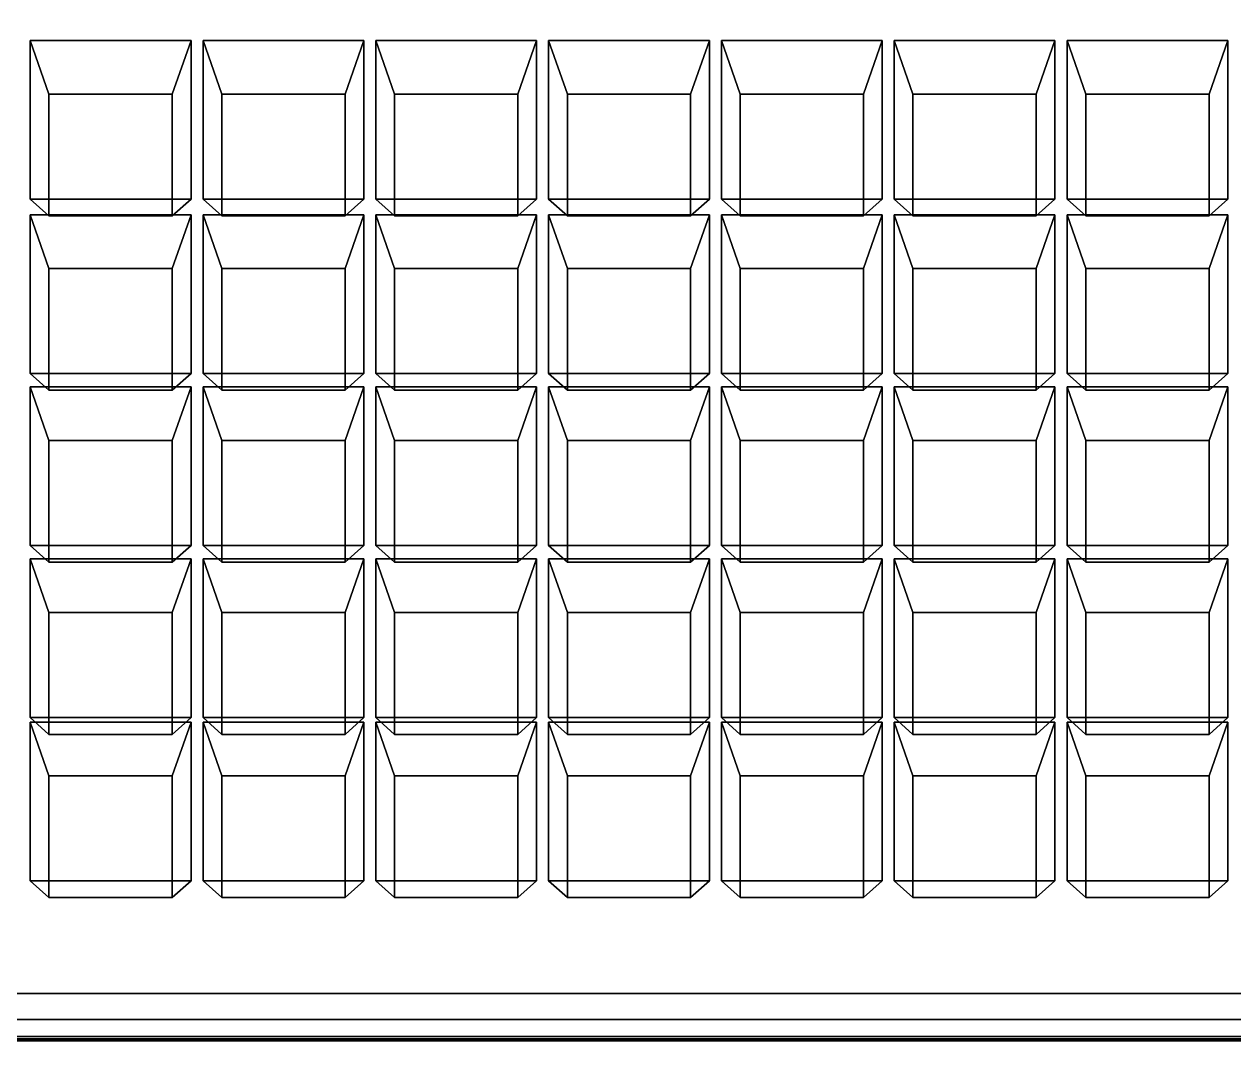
# Model space of a CAD drawing. Header units: inches. Extents: x 11.8 to 54.3, y 10.8 to 35.6.
# Drawn here: x 23.2244 to 23.3373, y 32.4131 to 32.5079 of the extents above; entities that cross this region are included whole.
import ezdxf

# ---------------------------------------------------------------- set-up
doc = ezdxf.new("R2010")
doc.units = ezdxf.units.IN
doc.header["$MEASUREMENT"] = 0
doc.layers.add('02', color=2, linetype='Continuous')

msp = doc.modelspace()

# ---------------------------------------------------------------- linework, layer by layer
at = {"layer": '02'}
msp.add_line((23.12619, 32.4132), (23.57675, 32.4132), dxfattribs=at)
for points, invisible_edges in [([(23.13625, 32.41312, 0.00185), (23.13625, 32.56057, 0.00185), (23.56625, 32.56057, 0.00185)], 12), ([(23.56625, 32.56057, 0.00185), (23.56625, 32.41312, 0.00185), (23.13625, 32.41312, 0.00185)], 12), ([(23.57625, 32.53765, 0.02685), (23.12625, 32.53765, 0.02685), (23.12625, 32.41752, 0.01228)], 12), ([(23.12625, 32.41752, 0.01228), (23.57625, 32.41752, 0.01228), (23.57625, 32.53765, 0.02685)], 12), ([(23.225, 32.5064, 0.01025), (23.24, 32.4916, 0.00779), (23.225, 32.4916, 0.00779)], 1), ([(23.24, 32.4916, 0.00779), (23.225, 32.5064, 0.01025), (23.24, 32.5064, 0.01025)], 1), ([(23.225, 32.4916, 0.00779), (23.22675, 32.50139, 0.02969), (23.225, 32.5064, 0.01025)], 1), ([(23.225, 32.5064, 0.01025), (23.22675, 32.50139, 0.02969), (23.23825, 32.50139, 0.02969)], 12), ([(23.23825, 32.50139, 0.02969), (23.24, 32.5064, 0.01025), (23.225, 32.5064, 0.01025)], 12), ([(23.24, 32.4916, 0.00779), (23.24, 32.5064, 0.01025), (23.23825, 32.50139, 0.02969)], 12), ([(23.25612, 32.5064, 0.01025), (23.24112, 32.4916, 0.00779), (23.24112, 32.5064, 0.01025)], 1), ([(23.24112, 32.4916, 0.00779), (23.25612, 32.5064, 0.01025), (23.25612, 32.4916, 0.00779)], 1), ([(23.24112, 32.4916, 0.00779), (23.24287, 32.50139, 0.02969), (23.24112, 32.5064, 0.01025)], 1), ([(23.25612, 32.5064, 0.01025), (23.24112, 32.5064, 0.01025), (23.24287, 32.50139, 0.02969)], 12), ([(23.25612, 32.5064, 0.01025), (23.24287, 32.50139, 0.02969), (23.25437, 32.50139, 0.02969)], 1), ([(23.25612, 32.5064, 0.01025), (23.25437, 32.50139, 0.02969), (23.25437, 32.49004, 0.0278)], 12), ([(23.25437, 32.49004, 0.0278), (23.25612, 32.4916, 0.00779), (23.25612, 32.5064, 0.01025)], 12), ([(23.25723, 32.5064, 0.01025), (23.27223, 32.4916, 0.00779), (23.25723, 32.4916, 0.00779)], 1), ([(23.27223, 32.4916, 0.00779), (23.25723, 32.5064, 0.01025), (23.27223, 32.5064, 0.01025)], 1), ([(23.25723, 32.5064, 0.01025), (23.25898, 32.49004, 0.0278), (23.25898, 32.50139, 0.02969)], 1), ([(23.25723, 32.5064, 0.01025), (23.25723, 32.4916, 0.00779), (23.25898, 32.49004, 0.0278)], 12), ([(23.27223, 32.5064, 0.01025), (23.25723, 32.5064, 0.01025), (23.27048, 32.50139, 0.02969)], 2), ([(23.25723, 32.5064, 0.01025), (23.25898, 32.50139, 0.02969), (23.27048, 32.50139, 0.02969)], 12), ([(23.27223, 32.4916, 0.00779), (23.27223, 32.5064, 0.01025), (23.27048, 32.50139, 0.02969)], 12), ([(23.28835, 32.5064, 0.01025), (23.27335, 32.4916, 0.00779), (23.27335, 32.5064, 0.01025)], 1), ([(23.27335, 32.4916, 0.00779), (23.28835, 32.5064, 0.01025), (23.28835, 32.4916, 0.00779)], 1), ([(23.27335, 32.5064, 0.01025), (23.2751, 32.49004, 0.0278), (23.2751, 32.50139, 0.02969)], 1), ([(23.27335, 32.5064, 0.01025), (23.27335, 32.4916, 0.00779), (23.2751, 32.49004, 0.0278)], 12), ([(23.28835, 32.5064, 0.01025), (23.27335, 32.5064, 0.01025), (23.2751, 32.50139, 0.02969)], 12), ([(23.2751, 32.50139, 0.02969), (23.2866, 32.50139, 0.02969), (23.28835, 32.5064, 0.01025)], 12), ([(23.28835, 32.4916, 0.00779), (23.28835, 32.5064, 0.01025), (23.2866, 32.50139, 0.02969)], 12), ([(23.30447, 32.5064, 0.01025), (23.30447, 32.4916, 0.00779), (23.28947, 32.5064, 0.01025)], 2), ([(23.28947, 32.5064, 0.01025), (23.30447, 32.4916, 0.00779), (23.28947, 32.4916, 0.00779)], 1), ([(23.28947, 32.5064, 0.01025), (23.28947, 32.4916, 0.00779), (23.29122, 32.49004, 0.0278)], 12), ([(23.29122, 32.49004, 0.0278), (23.29122, 32.50139, 0.02969), (23.28947, 32.5064, 0.01025)], 12), ([(23.28947, 32.5064, 0.01025), (23.29122, 32.50139, 0.02969), (23.30447, 32.5064, 0.01025)], 2), ([(23.29122, 32.50139, 0.02969), (23.30272, 32.50139, 0.02969), (23.30447, 32.5064, 0.01025)], 12), ([(23.30447, 32.5064, 0.01025), (23.30272, 32.50139, 0.02969), (23.30447, 32.4916, 0.00779)], 2), ([(23.32058, 32.5064, 0.01025), (23.32058, 32.4916, 0.00779), (23.30558, 32.5064, 0.01025)], 2), ([(23.30558, 32.5064, 0.01025), (23.32058, 32.4916, 0.00779), (23.30558, 32.4916, 0.00779)], 1), ([(23.30558, 32.5064, 0.01025), (23.30733, 32.49004, 0.0278), (23.30733, 32.50139, 0.02969)], 1), ([(23.30558, 32.5064, 0.01025), (23.30558, 32.4916, 0.00779), (23.30733, 32.49004, 0.0278)], 12), ([(23.30558, 32.5064, 0.01025), (23.30733, 32.50139, 0.02969), (23.31883, 32.50139, 0.02969)], 12), ([(23.31883, 32.50139, 0.02969), (23.32058, 32.5064, 0.01025), (23.30558, 32.5064, 0.01025)], 12), ([(23.32058, 32.4916, 0.00779), (23.32058, 32.5064, 0.01025), (23.31883, 32.50139, 0.02969)], 12), ([(23.3367, 32.5064, 0.01025), (23.3217, 32.4916, 0.00779), (23.3217, 32.5064, 0.01025)], 1), ([(23.3217, 32.4916, 0.00779), (23.3367, 32.5064, 0.01025), (23.3367, 32.4916, 0.00779)], 1), ([(23.3217, 32.5064, 0.01025), (23.3217, 32.4916, 0.00779), (23.32345, 32.49004, 0.0278)], 12), ([(23.32345, 32.49004, 0.0278), (23.32345, 32.50139, 0.02969), (23.3217, 32.5064, 0.01025)], 12), ([(23.3367, 32.5064, 0.01025), (23.3217, 32.5064, 0.01025), (23.33495, 32.50139, 0.02969)], 2), ([(23.3217, 32.5064, 0.01025), (23.32345, 32.50139, 0.02969), (23.33495, 32.50139, 0.02969)], 12), ([(23.3367, 32.5064, 0.01025), (23.33495, 32.50139, 0.02969), (23.3367, 32.4916, 0.00779)], 2), ([(23.225, 32.4916, 0.00779), (23.22675, 32.49004, 0.0278), (23.22675, 32.50139, 0.02969)], 12), ([(23.23825, 32.50139, 0.02969), (23.22675, 32.49004, 0.0278), (23.23825, 32.49004, 0.0278)], 1), ([(23.23825, 32.50139, 0.02969), (23.22675, 32.50139, 0.02969), (23.22675, 32.49004, 0.0278)], 12), ([(23.23825, 32.50139, 0.02969), (23.23825, 32.49004, 0.0278), (23.24, 32.4916, 0.00779)], 12), ([(23.24112, 32.4916, 0.00779), (23.24287, 32.49004, 0.0278), (23.24287, 32.50139, 0.02969)], 12), ([(23.24287, 32.49004, 0.0278), (23.25437, 32.49004, 0.0278), (23.25437, 32.50139, 0.02969)], 12), ([(23.25437, 32.50139, 0.02969), (23.24287, 32.50139, 0.02969), (23.24287, 32.49004, 0.0278)], 12), ([(23.27048, 32.50139, 0.02969), (23.25898, 32.50139, 0.02969), (23.27048, 32.49004, 0.0278)], 2), ([(23.25898, 32.50139, 0.02969), (23.25898, 32.49004, 0.0278), (23.27048, 32.49004, 0.0278)], 12), ([(23.27048, 32.50139, 0.02969), (23.27048, 32.49004, 0.0278), (23.27223, 32.4916, 0.00779)], 12), ([(23.2866, 32.50139, 0.02969), (23.2751, 32.50139, 0.02969), (23.2751, 32.49004, 0.0278)], 12), ([(23.2751, 32.49004, 0.0278), (23.2866, 32.49004, 0.0278), (23.2866, 32.50139, 0.02969)], 12), ([(23.2866, 32.50139, 0.02969), (23.2866, 32.49004, 0.0278), (23.28835, 32.4916, 0.00779)], 12), ([(23.29122, 32.50139, 0.02969), (23.30272, 32.49004, 0.0278), (23.30272, 32.50139, 0.02969)], 1), ([(23.29122, 32.50139, 0.02969), (23.29122, 32.49004, 0.0278), (23.30272, 32.49004, 0.0278)], 12), ([(23.30272, 32.50139, 0.02969), (23.30272, 32.49004, 0.0278), (23.30447, 32.4916, 0.00779)], 12), ([(23.31883, 32.50139, 0.02969), (23.30733, 32.49004, 0.0278), (23.31883, 32.49004, 0.0278)], 1), ([(23.31883, 32.50139, 0.02969), (23.30733, 32.50139, 0.02969), (23.30733, 32.49004, 0.0278)], 12), ([(23.31883, 32.50139, 0.02969), (23.31883, 32.49004, 0.0278), (23.32058, 32.4916, 0.00779)], 12), ([(23.32345, 32.50139, 0.02969), (23.32345, 32.49004, 0.0278), (23.33495, 32.49004, 0.0278)], 12), ([(23.33495, 32.49004, 0.0278), (23.33495, 32.50139, 0.02969), (23.32345, 32.50139, 0.02969)], 12), ([(23.33495, 32.50139, 0.02969), (23.33495, 32.49004, 0.0278), (23.3367, 32.4916, 0.00779)], 12), ([(23.225, 32.4916, 0.00779), (23.24, 32.4916, 0.00779), (23.22675, 32.49004, 0.0278)], 2), ([(23.24, 32.4916, 0.00779), (23.23825, 32.49004, 0.0278), (23.22675, 32.49004, 0.0278)], 12), ([(23.25437, 32.49004, 0.0278), (23.24287, 32.49004, 0.0278), (23.24112, 32.4916, 0.00779)], 12), ([(23.24112, 32.4916, 0.00779), (23.25612, 32.4916, 0.00779), (23.25437, 32.49004, 0.0278)], 12), ([(23.25723, 32.4916, 0.00779), (23.27048, 32.49004, 0.0278), (23.25898, 32.49004, 0.0278)], 1), ([(23.25723, 32.4916, 0.00779), (23.27223, 32.4916, 0.00779), (23.27048, 32.49004, 0.0278)], 12), ([(23.27335, 32.4916, 0.00779), (23.2866, 32.49004, 0.0278), (23.2751, 32.49004, 0.0278)], 1), ([(23.27335, 32.4916, 0.00779), (23.28835, 32.4916, 0.00779), (23.2866, 32.49004, 0.0278)], 12), ([(23.30447, 32.4916, 0.00779), (23.30272, 32.49004, 0.0278), (23.28947, 32.4916, 0.00779)], 2), ([(23.30272, 32.49004, 0.0278), (23.29122, 32.49004, 0.0278), (23.28947, 32.4916, 0.00779)], 12), ([(23.30558, 32.4916, 0.00779), (23.32058, 32.4916, 0.00779), (23.31883, 32.49004, 0.0278)], 12), ([(23.31883, 32.49004, 0.0278), (23.30733, 32.49004, 0.0278), (23.30558, 32.4916, 0.00779)], 12), ([(23.32345, 32.49004, 0.0278), (23.3217, 32.4916, 0.00779), (23.3367, 32.4916, 0.00779)], 12), ([(23.3367, 32.4916, 0.00779), (23.33495, 32.49004, 0.0278), (23.32345, 32.49004, 0.0278)], 12), ([(23.24, 32.49014, 0.00796), (23.225, 32.47535, 0.0055), (23.225, 32.49014, 0.00796)], 1), ([(23.225, 32.47535, 0.0055), (23.24, 32.49014, 0.00796), (23.24, 32.47535, 0.0055)], 1), ([(23.22675, 32.48513, 0.0274), (23.225, 32.49014, 0.00796), (23.225, 32.47535, 0.0055)], 12), ([(23.24, 32.49014, 0.00796), (23.225, 32.49014, 0.00796), (23.22675, 32.48513, 0.0274)], 12), ([(23.22675, 32.48513, 0.0274), (23.23825, 32.48513, 0.0274), (23.24, 32.49014, 0.00796)], 12), ([(23.24, 32.49014, 0.00796), (23.23825, 32.48513, 0.0274), (23.24, 32.47535, 0.0055)], 2), ([(23.25612, 32.49014, 0.00796), (23.25612, 32.47535, 0.0055), (23.24112, 32.49014, 0.00796)], 2), ([(23.24112, 32.49014, 0.00796), (23.25612, 32.47535, 0.0055), (23.24112, 32.47535, 0.0055)], 1), ([(23.24112, 32.47535, 0.0055), (23.24287, 32.48513, 0.0274), (23.24112, 32.49014, 0.00796)], 1), ([(23.25612, 32.49014, 0.00796), (23.24112, 32.49014, 0.00796), (23.25437, 32.48513, 0.0274)], 2), ([(23.24112, 32.49014, 0.00796), (23.24287, 32.48513, 0.0274), (23.25437, 32.48513, 0.0274)], 12), ([(23.25612, 32.49014, 0.00796), (23.25437, 32.48513, 0.0274), (23.25437, 32.47379, 0.02551)], 12), ([(23.25437, 32.47379, 0.02551), (23.25612, 32.47535, 0.0055), (23.25612, 32.49014, 0.00796)], 12), ([(23.27223, 32.49014, 0.00796), (23.27223, 32.47535, 0.0055), (23.25723, 32.47535, 0.0055)], 12), ([(23.27223, 32.49014, 0.00796), (23.25723, 32.47535, 0.0055), (23.25723, 32.49014, 0.00796)], 1), ([(23.25723, 32.49014, 0.00796), (23.25723, 32.47535, 0.0055), (23.25898, 32.47379, 0.02551)], 12), ([(23.25898, 32.47379, 0.02551), (23.25898, 32.48513, 0.0274), (23.25723, 32.49014, 0.00796)], 12), ([(23.25723, 32.49014, 0.00796), (23.25898, 32.48513, 0.0274), (23.27048, 32.48513, 0.0274)], 12), ([(23.27048, 32.48513, 0.0274), (23.27223, 32.49014, 0.00796), (23.25723, 32.49014, 0.00796)], 12), ([(23.27223, 32.47535, 0.0055), (23.27223, 32.49014, 0.00796), (23.27048, 32.47379, 0.02551)], 2), ([(23.27223, 32.49014, 0.00796), (23.27048, 32.48513, 0.0274), (23.27048, 32.47379, 0.02551)], 12), ([(23.27335, 32.49014, 0.00796), (23.28835, 32.47535, 0.0055), (23.27335, 32.47535, 0.0055)], 1), ([(23.28835, 32.47535, 0.0055), (23.27335, 32.49014, 0.00796), (23.28835, 32.49014, 0.00796)], 1), ([(23.27335, 32.49014, 0.00796), (23.2751, 32.47379, 0.02551), (23.2751, 32.48513, 0.0274)], 1), ([(23.27335, 32.49014, 0.00796), (23.27335, 32.47535, 0.0055), (23.2751, 32.47379, 0.02551)], 12), ([(23.28835, 32.49014, 0.00796), (23.27335, 32.49014, 0.00796), (23.2866, 32.48513, 0.0274)], 2), ([(23.27335, 32.49014, 0.00796), (23.2751, 32.48513, 0.0274), (23.2866, 32.48513, 0.0274)], 12), ([(23.28835, 32.47535, 0.0055), (23.28835, 32.49014, 0.00796), (23.2866, 32.48513, 0.0274)], 12), ([(23.30447, 32.49014, 0.00796), (23.28947, 32.47535, 0.0055), (23.28947, 32.49014, 0.00796)], 1), ([(23.28947, 32.47535, 0.0055), (23.30447, 32.49014, 0.00796), (23.30447, 32.47535, 0.0055)], 1), ([(23.28947, 32.49014, 0.00796), (23.28947, 32.47535, 0.0055), (23.29122, 32.47379, 0.02551)], 12), ([(23.29122, 32.47379, 0.02551), (23.29122, 32.48513, 0.0274), (23.28947, 32.49014, 0.00796)], 12), ([(23.30447, 32.49014, 0.00796), (23.28947, 32.49014, 0.00796), (23.29122, 32.48513, 0.0274)], 12), ([(23.29122, 32.48513, 0.0274), (23.30272, 32.48513, 0.0274), (23.30447, 32.49014, 0.00796)], 12), ([(23.30447, 32.49014, 0.00796), (23.30272, 32.48513, 0.0274), (23.30447, 32.47535, 0.0055)], 2), ([(23.32058, 32.49014, 0.00796), (23.32058, 32.47535, 0.0055), (23.30558, 32.49014, 0.00796)], 2), ([(23.30558, 32.49014, 0.00796), (23.32058, 32.47535, 0.0055), (23.30558, 32.47535, 0.0055)], 1), ([(23.30558, 32.49014, 0.00796), (23.30733, 32.47379, 0.02551), (23.30733, 32.48513, 0.0274)], 1), ([(23.30558, 32.49014, 0.00796), (23.30558, 32.47535, 0.0055), (23.30733, 32.47379, 0.02551)], 12), ([(23.32058, 32.49014, 0.00796), (23.30558, 32.49014, 0.00796), (23.30733, 32.48513, 0.0274)], 12), ([(23.30733, 32.48513, 0.0274), (23.31883, 32.48513, 0.0274), (23.32058, 32.49014, 0.00796)], 12), ([(23.32058, 32.47535, 0.0055), (23.32058, 32.49014, 0.00796), (23.31883, 32.48513, 0.0274)], 12), ([(23.3217, 32.47535, 0.0055), (23.3367, 32.49014, 0.00796), (23.3367, 32.47535, 0.0055)], 1), ([(23.3367, 32.49014, 0.00796), (23.3217, 32.47535, 0.0055), (23.3217, 32.49014, 0.00796)], 1), ([(23.3217, 32.49014, 0.00796), (23.3217, 32.47535, 0.0055), (23.32345, 32.47379, 0.02551)], 12), ([(23.32345, 32.47379, 0.02551), (23.32345, 32.48513, 0.0274), (23.3217, 32.49014, 0.00796)], 12), ([(23.3367, 32.49014, 0.00796), (23.3217, 32.49014, 0.00796), (23.32345, 32.48513, 0.0274)], 12), ([(23.3367, 32.49014, 0.00796), (23.32345, 32.48513, 0.0274), (23.33495, 32.48513, 0.0274)], 1), ([(23.3367, 32.49014, 0.00796), (23.33495, 32.48513, 0.0274), (23.3367, 32.47535, 0.0055)], 2), ([(23.225, 32.47535, 0.0055), (23.22675, 32.47379, 0.02551), (23.22675, 32.48513, 0.0274)], 12), ([(23.23825, 32.48513, 0.0274), (23.22675, 32.48513, 0.0274), (23.23825, 32.47379, 0.02551)], 2), ([(23.22675, 32.48513, 0.0274), (23.22675, 32.47379, 0.02551), (23.23825, 32.47379, 0.02551)], 12), ([(23.23825, 32.48513, 0.0274), (23.23825, 32.47379, 0.02551), (23.24, 32.47535, 0.0055)], 12), ([(23.24112, 32.47535, 0.0055), (23.24287, 32.47379, 0.02551), (23.24287, 32.48513, 0.0274)], 12), ([(23.25437, 32.48513, 0.0274), (23.24287, 32.48513, 0.0274), (23.25437, 32.47379, 0.02551)], 2), ([(23.24287, 32.48513, 0.0274), (23.24287, 32.47379, 0.02551), (23.25437, 32.47379, 0.02551)], 12), ([(23.27048, 32.48513, 0.0274), (23.25898, 32.48513, 0.0274), (23.27048, 32.47379, 0.02551)], 2), ([(23.25898, 32.48513, 0.0274), (23.25898, 32.47379, 0.02551), (23.27048, 32.47379, 0.02551)], 12), ([(23.2866, 32.48513, 0.0274), (23.2751, 32.48513, 0.0274), (23.2866, 32.47379, 0.02551)], 2), ([(23.2751, 32.48513, 0.0274), (23.2751, 32.47379, 0.02551), (23.2866, 32.47379, 0.02551)], 12), ([(23.2866, 32.48513, 0.0274), (23.2866, 32.47379, 0.02551), (23.28835, 32.47535, 0.0055)], 12), ([(23.29122, 32.47379, 0.02551), (23.30272, 32.47379, 0.02551), (23.30272, 32.48513, 0.0274)], 12), ([(23.30272, 32.48513, 0.0274), (23.29122, 32.48513, 0.0274), (23.29122, 32.47379, 0.02551)], 12), ([(23.30272, 32.48513, 0.0274), (23.30272, 32.47379, 0.02551), (23.30447, 32.47535, 0.0055)], 12), ([(23.31883, 32.48513, 0.0274), (23.30733, 32.48513, 0.0274), (23.30733, 32.47379, 0.02551)], 12), ([(23.30733, 32.47379, 0.02551), (23.31883, 32.47379, 0.02551), (23.31883, 32.48513, 0.0274)], 12), ([(23.31883, 32.48513, 0.0274), (23.31883, 32.47379, 0.02551), (23.32058, 32.47535, 0.0055)], 12), ([(23.32345, 32.48513, 0.0274), (23.32345, 32.47379, 0.02551), (23.33495, 32.47379, 0.02551)], 12), ([(23.33495, 32.47379, 0.02551), (23.33495, 32.48513, 0.0274), (23.32345, 32.48513, 0.0274)], 12), ([(23.33495, 32.48513, 0.0274), (23.33495, 32.47379, 0.02551), (23.3367, 32.47535, 0.0055)], 12), ([(23.225, 32.47535, 0.0055), (23.24, 32.47535, 0.0055), (23.22675, 32.47379, 0.02551)], 2), ([(23.24, 32.47535, 0.0055), (23.23825, 32.47379, 0.02551), (23.22675, 32.47379, 0.02551)], 12), ([(23.24112, 32.47535, 0.0055), (23.25612, 32.47535, 0.0055), (23.25437, 32.47379, 0.02551)], 12), ([(23.25437, 32.47379, 0.02551), (23.24287, 32.47379, 0.02551), (23.24112, 32.47535, 0.0055)], 12), ([(23.27223, 32.47535, 0.0055), (23.27048, 32.47379, 0.02551), (23.25723, 32.47535, 0.0055)], 2), ([(23.27048, 32.47379, 0.02551), (23.25898, 32.47379, 0.02551), (23.25723, 32.47535, 0.0055)], 12), ([(23.27335, 32.47535, 0.0055), (23.28835, 32.47535, 0.0055), (23.2751, 32.47379, 0.02551)], 2), ([(23.28835, 32.47535, 0.0055), (23.2866, 32.47379, 0.02551), (23.2751, 32.47379, 0.02551)], 12), ([(23.28947, 32.47535, 0.0055), (23.30447, 32.47535, 0.0055), (23.30272, 32.47379, 0.02551)], 12), ([(23.30272, 32.47379, 0.02551), (23.29122, 32.47379, 0.02551), (23.28947, 32.47535, 0.0055)], 12), ([(23.31883, 32.47379, 0.02551), (23.30733, 32.47379, 0.02551), (23.30558, 32.47535, 0.0055)], 12), ([(23.30558, 32.47535, 0.0055), (23.32058, 32.47535, 0.0055), (23.31883, 32.47379, 0.02551)], 12), ([(23.3217, 32.47535, 0.0055), (23.33495, 32.47379, 0.02551), (23.32345, 32.47379, 0.02551)], 1), ([(23.3217, 32.47535, 0.0055), (23.3367, 32.47535, 0.0055), (23.33495, 32.47379, 0.02551)], 12), ([(23.24, 32.4741, 0.00567), (23.24, 32.4593, 0.00321), (23.225, 32.4593, 0.00321)], 12), ([(23.24, 32.4741, 0.00567), (23.225, 32.4593, 0.00321), (23.225, 32.4741, 0.00567)], 1), ([(23.225, 32.4593, 0.00321), (23.22675, 32.46908, 0.02511), (23.225, 32.4741, 0.00567)], 1), ([(23.225, 32.4741, 0.00567), (23.22675, 32.46908, 0.02511), (23.23825, 32.46908, 0.02511)], 12), ([(23.23825, 32.46908, 0.02511), (23.24, 32.4741, 0.00567), (23.225, 32.4741, 0.00567)], 12), ([(23.24, 32.4593, 0.00321), (23.24, 32.4741, 0.00567), (23.23825, 32.46908, 0.02511)], 12), ([(23.24112, 32.4741, 0.00567), (23.24112, 32.4593, 0.00321), (23.24287, 32.45774, 0.02322)], 12), ([(23.24112, 32.4741, 0.00567), (23.25612, 32.4593, 0.00321), (23.24112, 32.4593, 0.00321)], 1), ([(23.25612, 32.4593, 0.00321), (23.24112, 32.4741, 0.00567), (23.25612, 32.4741, 0.00567)], 1), ([(23.24287, 32.45774, 0.02322), (23.24287, 32.46908, 0.02511), (23.24112, 32.4741, 0.00567)], 12), ([(23.25612, 32.4741, 0.00567), (23.24112, 32.4741, 0.00567), (23.25437, 32.46908, 0.02511)], 2), ([(23.24112, 32.4741, 0.00567), (23.24287, 32.46908, 0.02511), (23.25437, 32.46908, 0.02511)], 12), ([(23.25612, 32.4741, 0.00567), (23.25437, 32.46908, 0.02511), (23.25612, 32.4593, 0.00321)], 2), ([(23.25723, 32.4741, 0.00567), (23.27223, 32.4593, 0.00321), (23.25723, 32.4593, 0.00321)], 1), ([(23.27223, 32.4593, 0.00321), (23.25723, 32.4741, 0.00567), (23.27223, 32.4741, 0.00567)], 1), ([(23.25723, 32.4593, 0.00321), (23.25898, 32.46908, 0.02511), (23.25723, 32.4741, 0.00567)], 1), ([(23.27223, 32.4741, 0.00567), (23.25723, 32.4741, 0.00567), (23.25898, 32.46908, 0.02511)], 12), ([(23.27223, 32.4741, 0.00567), (23.25898, 32.46908, 0.02511), (23.27048, 32.46908, 0.02511)], 1), ([(23.27223, 32.4593, 0.00321), (23.27223, 32.4741, 0.00567), (23.27048, 32.46908, 0.02511)], 12), ([(23.27335, 32.4741, 0.00567), (23.27335, 32.4593, 0.00321), (23.2751, 32.45774, 0.02322)], 12), ([(23.28835, 32.4741, 0.00567), (23.28835, 32.4593, 0.00321), (23.27335, 32.4741, 0.00567)], 2), ([(23.27335, 32.4741, 0.00567), (23.28835, 32.4593, 0.00321), (23.27335, 32.4593, 0.00321)], 1), ([(23.2751, 32.45774, 0.02322), (23.2751, 32.46908, 0.02511), (23.27335, 32.4741, 0.00567)], 12), ([(23.28835, 32.4741, 0.00567), (23.27335, 32.4741, 0.00567), (23.2751, 32.46908, 0.02511)], 12), ([(23.2751, 32.46908, 0.02511), (23.2866, 32.46908, 0.02511), (23.28835, 32.4741, 0.00567)], 12), ([(23.28835, 32.4741, 0.00567), (23.2866, 32.46908, 0.02511), (23.28835, 32.4593, 0.00321)], 2), ([(23.28947, 32.4741, 0.00567), (23.30447, 32.4593, 0.00321), (23.28947, 32.4593, 0.00321)], 1), ([(23.30447, 32.4593, 0.00321), (23.28947, 32.4741, 0.00567), (23.30447, 32.4741, 0.00567)], 1), ([(23.28947, 32.4593, 0.00321), (23.29122, 32.46908, 0.02511), (23.28947, 32.4741, 0.00567)], 1), ([(23.28947, 32.4741, 0.00567), (23.29122, 32.46908, 0.02511), (23.30447, 32.4741, 0.00567)], 2), ([(23.29122, 32.46908, 0.02511), (23.30272, 32.46908, 0.02511), (23.30447, 32.4741, 0.00567)], 12), ([(23.30272, 32.45774, 0.02322), (23.30447, 32.4593, 0.00321), (23.30447, 32.4741, 0.00567)], 12), ([(23.30447, 32.4741, 0.00567), (23.30272, 32.46908, 0.02511), (23.30272, 32.45774, 0.02322)], 12), ([(23.32058, 32.4741, 0.00567), (23.30558, 32.4593, 0.00321), (23.30558, 32.4741, 0.00567)], 1), ([(23.30558, 32.4593, 0.00321), (23.32058, 32.4741, 0.00567), (23.32058, 32.4593, 0.00321)], 1), ([(23.30733, 32.46908, 0.02511), (23.30558, 32.4741, 0.00567), (23.30558, 32.4593, 0.00321)], 12), ([(23.32058, 32.4741, 0.00567), (23.30558, 32.4741, 0.00567), (23.31883, 32.46908, 0.02511)], 2), ([(23.30558, 32.4741, 0.00567), (23.30733, 32.46908, 0.02511), (23.31883, 32.46908, 0.02511)], 12), ([(23.32058, 32.4593, 0.00321), (23.32058, 32.4741, 0.00567), (23.31883, 32.45774, 0.02322)], 2), ([(23.32058, 32.4741, 0.00567), (23.31883, 32.46908, 0.02511), (23.31883, 32.45774, 0.02322)], 12), ([(23.3367, 32.4741, 0.00567), (23.3217, 32.4593, 0.00321), (23.3217, 32.4741, 0.00567)], 1), ([(23.3217, 32.4593, 0.00321), (23.3367, 32.4741, 0.00567), (23.3367, 32.4593, 0.00321)], 1), ([(23.3217, 32.4593, 0.00321), (23.32345, 32.46908, 0.02511), (23.3217, 32.4741, 0.00567)], 1), ([(23.3367, 32.4741, 0.00567), (23.3217, 32.4741, 0.00567), (23.32345, 32.46908, 0.02511)], 12), ([(23.32345, 32.46908, 0.02511), (23.33495, 32.46908, 0.02511), (23.3367, 32.4741, 0.00567)], 12), ([(23.33495, 32.45774, 0.02322), (23.3367, 32.4593, 0.00321), (23.3367, 32.4741, 0.00567)], 12), ([(23.3367, 32.4741, 0.00567), (23.33495, 32.46908, 0.02511), (23.33495, 32.45774, 0.02322)], 12), ([(23.225, 32.4593, 0.00321), (23.22675, 32.45774, 0.02322), (23.22675, 32.46908, 0.02511)], 12), ([(23.22675, 32.46908, 0.02511), (23.22675, 32.45774, 0.02322), (23.23825, 32.45774, 0.02322)], 12), ([(23.23825, 32.45774, 0.02322), (23.23825, 32.46908, 0.02511), (23.22675, 32.46908, 0.02511)], 12), ([(23.23825, 32.46908, 0.02511), (23.23825, 32.45774, 0.02322), (23.24, 32.4593, 0.00321)], 12), ([(23.24287, 32.46908, 0.02511), (23.24287, 32.45774, 0.02322), (23.25437, 32.45774, 0.02322)], 12), ([(23.25437, 32.45774, 0.02322), (23.25437, 32.46908, 0.02511), (23.24287, 32.46908, 0.02511)], 12), ([(23.25437, 32.46908, 0.02511), (23.25437, 32.45774, 0.02322), (23.25612, 32.4593, 0.00321)], 12), ([(23.25723, 32.4593, 0.00321), (23.25898, 32.45774, 0.02322), (23.25898, 32.46908, 0.02511)], 12), ([(23.27048, 32.46908, 0.02511), (23.25898, 32.45774, 0.02322), (23.27048, 32.45774, 0.02322)], 1), ([(23.27048, 32.46908, 0.02511), (23.25898, 32.46908, 0.02511), (23.25898, 32.45774, 0.02322)], 12), ([(23.27048, 32.46908, 0.02511), (23.27048, 32.45774, 0.02322), (23.27223, 32.4593, 0.00321)], 12), ([(23.2751, 32.46908, 0.02511), (23.2751, 32.45774, 0.02322), (23.2866, 32.45774, 0.02322)], 12), ([(23.2866, 32.45774, 0.02322), (23.2866, 32.46908, 0.02511), (23.2751, 32.46908, 0.02511)], 12), ([(23.2866, 32.46908, 0.02511), (23.2866, 32.45774, 0.02322), (23.28835, 32.4593, 0.00321)], 12), ([(23.28947, 32.4593, 0.00321), (23.29122, 32.45774, 0.02322), (23.29122, 32.46908, 0.02511)], 12), ([(23.29122, 32.46908, 0.02511), (23.30272, 32.45774, 0.02322), (23.30272, 32.46908, 0.02511)], 1), ([(23.29122, 32.46908, 0.02511), (23.29122, 32.45774, 0.02322), (23.30272, 32.45774, 0.02322)], 12), ([(23.30558, 32.4593, 0.00321), (23.30733, 32.45774, 0.02322), (23.30733, 32.46908, 0.02511)], 12), ([(23.31883, 32.46908, 0.02511), (23.30733, 32.45774, 0.02322), (23.31883, 32.45774, 0.02322)], 1), ([(23.31883, 32.46908, 0.02511), (23.30733, 32.46908, 0.02511), (23.30733, 32.45774, 0.02322)], 12), ([(23.3217, 32.4593, 0.00321), (23.32345, 32.45774, 0.02322), (23.32345, 32.46908, 0.02511)], 12), ([(23.33495, 32.46908, 0.02511), (23.32345, 32.46908, 0.02511), (23.33495, 32.45774, 0.02322)], 2), ([(23.32345, 32.46908, 0.02511), (23.32345, 32.45774, 0.02322), (23.33495, 32.45774, 0.02322)], 12), ([(23.23825, 32.45774, 0.02322), (23.22675, 32.45774, 0.02322), (23.225, 32.4593, 0.00321)], 12), ([(23.225, 32.4593, 0.00321), (23.24, 32.4593, 0.00321), (23.23825, 32.45774, 0.02322)], 12), ([(23.24112, 32.4593, 0.00321), (23.25437, 32.45774, 0.02322), (23.24287, 32.45774, 0.02322)], 1), ([(23.24112, 32.4593, 0.00321), (23.25612, 32.4593, 0.00321), (23.25437, 32.45774, 0.02322)], 12), ([(23.27223, 32.4593, 0.00321), (23.27048, 32.45774, 0.02322), (23.25723, 32.4593, 0.00321)], 2), ([(23.27048, 32.45774, 0.02322), (23.25898, 32.45774, 0.02322), (23.25723, 32.4593, 0.00321)], 12), ([(23.27335, 32.4593, 0.00321), (23.2866, 32.45774, 0.02322), (23.2751, 32.45774, 0.02322)], 1), ([(23.27335, 32.4593, 0.00321), (23.28835, 32.4593, 0.00321), (23.2866, 32.45774, 0.02322)], 12), ([(23.29122, 32.45774, 0.02322), (23.28947, 32.4593, 0.00321), (23.30447, 32.4593, 0.00321)], 12), ([(23.30447, 32.4593, 0.00321), (23.30272, 32.45774, 0.02322), (23.29122, 32.45774, 0.02322)], 12), ([(23.30558, 32.4593, 0.00321), (23.32058, 32.4593, 0.00321), (23.31883, 32.45774, 0.02322)], 12), ([(23.31883, 32.45774, 0.02322), (23.30733, 32.45774, 0.02322), (23.30558, 32.4593, 0.00321)], 12), ([(23.3217, 32.4593, 0.00321), (23.3367, 32.4593, 0.00321), (23.32345, 32.45774, 0.02322)], 2), ([(23.3367, 32.4593, 0.00321), (23.33495, 32.45774, 0.02322), (23.32345, 32.45774, 0.02322)], 12), ([(23.22675, 32.45304, 0.02324), (23.225, 32.45805, 0.0038), (23.225, 32.44325, 0.00133)], 12), ([(23.225, 32.45805, 0.0038), (23.22675, 32.45304, 0.02324), (23.24, 32.45805, 0.0038)], 2), ([(23.24, 32.45805, 0.0038), (23.24, 32.44325, 0.00133), (23.225, 32.44325, 0.00133)], 12), ([(23.24, 32.45805, 0.0038), (23.225, 32.44325, 0.00133), (23.225, 32.45805, 0.0038)], 1), ([(23.22675, 32.45304, 0.02324), (23.23825, 32.45304, 0.02324), (23.24, 32.45805, 0.0038)], 12), ([(23.24, 32.45805, 0.0038), (23.23825, 32.45304, 0.02324), (23.24, 32.44325, 0.00133)], 2), ([(23.24112, 32.44325, 0.00133), (23.24287, 32.45304, 0.02324), (23.24112, 32.45805, 0.0038)], 1), ([(23.25612, 32.45805, 0.0038), (23.24112, 32.45805, 0.0038), (23.24287, 32.45304, 0.02324)], 12), ([(23.24112, 32.45805, 0.0038), (23.25612, 32.44325, 0.00133), (23.24112, 32.44325, 0.00133)], 1), ([(23.25612, 32.44325, 0.00133), (23.24112, 32.45805, 0.0038), (23.25612, 32.45805, 0.0038)], 1), ([(23.25612, 32.45805, 0.0038), (23.24287, 32.45304, 0.02324), (23.25437, 32.45304, 0.02324)], 1), ([(23.25612, 32.44325, 0.00133), (23.25612, 32.45805, 0.0038), (23.25437, 32.45304, 0.02324)], 12), ([(23.25898, 32.45304, 0.02324), (23.25723, 32.45805, 0.0038), (23.25723, 32.44325, 0.00133)], 12), ([(23.25723, 32.45805, 0.0038), (23.25898, 32.45304, 0.02324), (23.27048, 32.45304, 0.02324)], 12), ([(23.27048, 32.45304, 0.02324), (23.27223, 32.45805, 0.0038), (23.25723, 32.45805, 0.0038)], 12), ([(23.27223, 32.45805, 0.0038), (23.27223, 32.44325, 0.00133), (23.25723, 32.45805, 0.0038)], 2), ([(23.25723, 32.45805, 0.0038), (23.27223, 32.44325, 0.00133), (23.25723, 32.44325, 0.00133)], 1), ([(23.27223, 32.44325, 0.00133), (23.27223, 32.45805, 0.0038), (23.27048, 32.44169, 0.02135)], 2), ([(23.27223, 32.45805, 0.0038), (23.27048, 32.45304, 0.02324), (23.27048, 32.44169, 0.02135)], 12), ([(23.27335, 32.45805, 0.0038), (23.2751, 32.44169, 0.02135), (23.2751, 32.45304, 0.02324)], 1), ([(23.27335, 32.45805, 0.0038), (23.27335, 32.44325, 0.00133), (23.2751, 32.44169, 0.02135)], 12), ([(23.27335, 32.45805, 0.0038), (23.2751, 32.45304, 0.02324), (23.28835, 32.45805, 0.0038)], 2), ([(23.28835, 32.45805, 0.0038), (23.28835, 32.44325, 0.00133), (23.27335, 32.44325, 0.00133)], 12), ([(23.28835, 32.45805, 0.0038), (23.27335, 32.44325, 0.00133), (23.27335, 32.45805, 0.0038)], 1), ([(23.2751, 32.45304, 0.02324), (23.2866, 32.45304, 0.02324), (23.28835, 32.45805, 0.0038)], 12), ([(23.28835, 32.45805, 0.0038), (23.2866, 32.45304, 0.02324), (23.2866, 32.44169, 0.02135)], 12), ([(23.2866, 32.44169, 0.02135), (23.28835, 32.44325, 0.00133), (23.28835, 32.45805, 0.0038)], 12), ([(23.28947, 32.45805, 0.0038), (23.28947, 32.44325, 0.00133), (23.29122, 32.44169, 0.02135)], 12), ([(23.29122, 32.44169, 0.02135), (23.29122, 32.45304, 0.02324), (23.28947, 32.45805, 0.0038)], 12), ([(23.28947, 32.45805, 0.0038), (23.30272, 32.45304, 0.02324), (23.30447, 32.45805, 0.0038)], 1), ([(23.28947, 32.45805, 0.0038), (23.29122, 32.45304, 0.02324), (23.30272, 32.45304, 0.02324)], 12), ([(23.28947, 32.45805, 0.0038), (23.30447, 32.44325, 0.00133), (23.28947, 32.44325, 0.00133)], 1), ([(23.30447, 32.44325, 0.00133), (23.28947, 32.45805, 0.0038), (23.30447, 32.45805, 0.0038)], 1), ([(23.30447, 32.44325, 0.00133), (23.30447, 32.45805, 0.0038), (23.30272, 32.44169, 0.02135)], 2), ([(23.30447, 32.45805, 0.0038), (23.30272, 32.45304, 0.02324), (23.30272, 32.44169, 0.02135)], 12), ([(23.30558, 32.45805, 0.0038), (23.30733, 32.44169, 0.02135), (23.30733, 32.45304, 0.02324)], 1), ([(23.30558, 32.45805, 0.0038), (23.30558, 32.44325, 0.00133), (23.30733, 32.44169, 0.02135)], 12), ([(23.30558, 32.45805, 0.0038), (23.30733, 32.45304, 0.02324), (23.31883, 32.45304, 0.02324)], 12), ([(23.31883, 32.45304, 0.02324), (23.32058, 32.45805, 0.0038), (23.30558, 32.45805, 0.0038)], 12), ([(23.30558, 32.45805, 0.0038), (23.32058, 32.44325, 0.00133), (23.30558, 32.44325, 0.00133)], 1), ([(23.32058, 32.44325, 0.00133), (23.30558, 32.45805, 0.0038), (23.32058, 32.45805, 0.0038)], 1), ([(23.32058, 32.44325, 0.00133), (23.32058, 32.45805, 0.0038), (23.31883, 32.45304, 0.02324)], 12), ([(23.32345, 32.45304, 0.02324), (23.3217, 32.45805, 0.0038), (23.3217, 32.44325, 0.00133)], 12), ([(23.3367, 32.45805, 0.0038), (23.3217, 32.45805, 0.0038), (23.32345, 32.45304, 0.02324)], 12), ([(23.3217, 32.45805, 0.0038), (23.3367, 32.45805, 0.0038), (23.3367, 32.44325, 0.00133)], 12), ([(23.3217, 32.45805, 0.0038), (23.3367, 32.44325, 0.00133), (23.3217, 32.44325, 0.00133)], 1), ([(23.3367, 32.45805, 0.0038), (23.32345, 32.45304, 0.02324), (23.33495, 32.45304, 0.02324)], 1), ([(23.3367, 32.44325, 0.00133), (23.3367, 32.45805, 0.0038), (23.33495, 32.44169, 0.02135)], 2), ([(23.3367, 32.45805, 0.0038), (23.33495, 32.45304, 0.02324), (23.33495, 32.44169, 0.02135)], 12), ([(23.225, 32.44325, 0.00133), (23.22675, 32.44169, 0.02135), (23.22675, 32.45304, 0.02324)], 12), ([(23.23825, 32.45304, 0.02324), (23.22675, 32.44169, 0.02135), (23.23825, 32.44169, 0.02135)], 1), ([(23.23825, 32.45304, 0.02324), (23.22675, 32.45304, 0.02324), (23.22675, 32.44169, 0.02135)], 12), ([(23.23825, 32.45304, 0.02324), (23.23825, 32.44169, 0.02135), (23.24, 32.44325, 0.00133)], 12), ([(23.24112, 32.44325, 0.00133), (23.24287, 32.44169, 0.02135), (23.24287, 32.45304, 0.02324)], 12), ([(23.25437, 32.45304, 0.02324), (23.24287, 32.45304, 0.02324), (23.25437, 32.44169, 0.02135)], 2), ([(23.24287, 32.45304, 0.02324), (23.24287, 32.44169, 0.02135), (23.25437, 32.44169, 0.02135)], 12), ([(23.25437, 32.45304, 0.02324), (23.25437, 32.44169, 0.02135), (23.25612, 32.44325, 0.00133)], 12), ([(23.25723, 32.44325, 0.00133), (23.25898, 32.44169, 0.02135), (23.25898, 32.45304, 0.02324)], 12), ([(23.27048, 32.45304, 0.02324), (23.25898, 32.45304, 0.02324), (23.25898, 32.44169, 0.02135)], 12), ([(23.25898, 32.44169, 0.02135), (23.27048, 32.44169, 0.02135), (23.27048, 32.45304, 0.02324)], 12), ([(23.2866, 32.45304, 0.02324), (23.2751, 32.45304, 0.02324), (23.2751, 32.44169, 0.02135)], 12), ([(23.2751, 32.44169, 0.02135), (23.2866, 32.44169, 0.02135), (23.2866, 32.45304, 0.02324)], 12), ([(23.30272, 32.45304, 0.02324), (23.29122, 32.45304, 0.02324), (23.30272, 32.44169, 0.02135)], 2), ([(23.29122, 32.45304, 0.02324), (23.29122, 32.44169, 0.02135), (23.30272, 32.44169, 0.02135)], 12), ([(23.31883, 32.45304, 0.02324), (23.30733, 32.44169, 0.02135), (23.31883, 32.44169, 0.02135)], 1), ([(23.31883, 32.45304, 0.02324), (23.30733, 32.45304, 0.02324), (23.30733, 32.44169, 0.02135)], 12), ([(23.31883, 32.45304, 0.02324), (23.31883, 32.44169, 0.02135), (23.32058, 32.44325, 0.00133)], 12), ([(23.3217, 32.44325, 0.00133), (23.32345, 32.44169, 0.02135), (23.32345, 32.45304, 0.02324)], 12), ([(23.32345, 32.45304, 0.02324), (23.32345, 32.44169, 0.02135), (23.33495, 32.44169, 0.02135)], 12), ([(23.33495, 32.44169, 0.02135), (23.33495, 32.45304, 0.02324), (23.32345, 32.45304, 0.02324)], 12), ([(23.225, 32.44325, 0.00133), (23.24, 32.44325, 0.00133), (23.22675, 32.44169, 0.02135)], 2), ([(23.22675, 32.43782, 0.02095), (23.225, 32.44283, 0.0015), (23.225, 32.42804, -0.00096)], 12), ([(23.24, 32.44283, 0.0015), (23.24, 32.42804, -0.00096), (23.225, 32.42804, -0.00096)], 12), ([(23.24, 32.44283, 0.0015), (23.225, 32.42804, -0.00096), (23.225, 32.44283, 0.0015)], 1), ([(23.24, 32.44283, 0.0015), (23.225, 32.44283, 0.0015), (23.22675, 32.43782, 0.02095)], 12), ([(23.24, 32.44325, 0.00133), (23.23825, 32.44169, 0.02135), (23.22675, 32.44169, 0.02135)], 12), ([(23.24, 32.44283, 0.0015), (23.22675, 32.43782, 0.02095), (23.23825, 32.43782, 0.02095)], 1), ([(23.24, 32.44283, 0.0015), (23.23825, 32.43782, 0.02095), (23.24, 32.42804, -0.00096)], 2), ([(23.24112, 32.44325, 0.00133), (23.25437, 32.44169, 0.02135), (23.24287, 32.44169, 0.02135)], 1), ([(23.24112, 32.44325, 0.00133), (23.25612, 32.44325, 0.00133), (23.25437, 32.44169, 0.02135)], 12), ([(23.24112, 32.44283, 0.0015), (23.24287, 32.42648, 0.01906), (23.24287, 32.43782, 0.02095)], 1), ([(23.24112, 32.44283, 0.0015), (23.24112, 32.42804, -0.00096), (23.24287, 32.42648, 0.01906)], 12), ([(23.25612, 32.44283, 0.0015), (23.25612, 32.42804, -0.00096), (23.24112, 32.42804, -0.00096)], 12), ([(23.25612, 32.44283, 0.0015), (23.24112, 32.42804, -0.00096), (23.24112, 32.44283, 0.0015)], 1), ([(23.24112, 32.44283, 0.0015), (23.24287, 32.43782, 0.02095), (23.25437, 32.43782, 0.02095)], 12), ([(23.25437, 32.43782, 0.02095), (23.25612, 32.44283, 0.0015), (23.24112, 32.44283, 0.0015)], 12), ([(23.25612, 32.42804, -0.00096), (23.25612, 32.44283, 0.0015), (23.25437, 32.43782, 0.02095)], 12), ([(23.27223, 32.44325, 0.00133), (23.27048, 32.44169, 0.02135), (23.25723, 32.44325, 0.00133)], 2), ([(23.27048, 32.44169, 0.02135), (23.25898, 32.44169, 0.02135), (23.25723, 32.44325, 0.00133)], 12), ([(23.25898, 32.43782, 0.02095), (23.25723, 32.44283, 0.0015), (23.25723, 32.42804, -0.00096)], 12), ([(23.27223, 32.44283, 0.0015), (23.25723, 32.42804, -0.00096), (23.25723, 32.44283, 0.0015)], 1), ([(23.25723, 32.42804, -0.00096), (23.27223, 32.44283, 0.0015), (23.27223, 32.42804, -0.00096)], 1), ([(23.25723, 32.44283, 0.0015), (23.25898, 32.43782, 0.02095), (23.27048, 32.43782, 0.02095)], 12), ([(23.27048, 32.43782, 0.02095), (23.27223, 32.44283, 0.0015), (23.25723, 32.44283, 0.0015)], 12), ([(23.27223, 32.44283, 0.0015), (23.27048, 32.43782, 0.02095), (23.27223, 32.42804, -0.00096)], 2), ([(23.2751, 32.44169, 0.02135), (23.27335, 32.44325, 0.00133), (23.28835, 32.44325, 0.00133)], 12), ([(23.27335, 32.44283, 0.0015), (23.2751, 32.42648, 0.01906), (23.2751, 32.43782, 0.02095)], 1), ([(23.27335, 32.44283, 0.0015), (23.27335, 32.42804, -0.00096), (23.2751, 32.42648, 0.01906)], 12), ([(23.28835, 32.44283, 0.0015), (23.28835, 32.42804, -0.00096), (23.27335, 32.44283, 0.0015)], 2), ([(23.27335, 32.44283, 0.0015), (23.28835, 32.42804, -0.00096), (23.27335, 32.42804, -0.00096)], 1), ([(23.28835, 32.44283, 0.0015), (23.27335, 32.44283, 0.0015), (23.2751, 32.43782, 0.02095)], 12), ([(23.28835, 32.44325, 0.00133), (23.2866, 32.44169, 0.02135), (23.2751, 32.44169, 0.02135)], 12), ([(23.2751, 32.43782, 0.02095), (23.2866, 32.43782, 0.02095), (23.28835, 32.44283, 0.0015)], 12), ([(23.28835, 32.42804, -0.00096), (23.28835, 32.44283, 0.0015), (23.2866, 32.43782, 0.02095)], 12), ([(23.30272, 32.44169, 0.02135), (23.29122, 32.44169, 0.02135), (23.28947, 32.44325, 0.00133)], 12), ([(23.28947, 32.44325, 0.00133), (23.30447, 32.44325, 0.00133), (23.30272, 32.44169, 0.02135)], 12), ([(23.29122, 32.43782, 0.02095), (23.28947, 32.44283, 0.0015), (23.28947, 32.42804, -0.00096)], 12), ([(23.28947, 32.44283, 0.0015), (23.30447, 32.44283, 0.0015), (23.30447, 32.42804, -0.00096)], 12), ([(23.28947, 32.44283, 0.0015), (23.30447, 32.42804, -0.00096), (23.28947, 32.42804, -0.00096)], 1), ([(23.28947, 32.44283, 0.0015), (23.29122, 32.43782, 0.02095), (23.30272, 32.43782, 0.02095)], 12), ([(23.30272, 32.43782, 0.02095), (23.30447, 32.44283, 0.0015), (23.28947, 32.44283, 0.0015)], 12), ([(23.30447, 32.42804, -0.00096), (23.30447, 32.44283, 0.0015), (23.30272, 32.42648, 0.01906)], 2), ([(23.30447, 32.44283, 0.0015), (23.30272, 32.43782, 0.02095), (23.30272, 32.42648, 0.01906)], 12), ([(23.32058, 32.44325, 0.00133), (23.30733, 32.44169, 0.02135), (23.30558, 32.44325, 0.00133)], 1), ([(23.30558, 32.44283, 0.0015), (23.30733, 32.42648, 0.01906), (23.30733, 32.43782, 0.02095)], 1), ([(23.30558, 32.44283, 0.0015), (23.30558, 32.42804, -0.00096), (23.30733, 32.42648, 0.01906)], 12), ([(23.32058, 32.44283, 0.0015), (23.32058, 32.42804, -0.00096), (23.30558, 32.44283, 0.0015)], 2), ([(23.30558, 32.44283, 0.0015), (23.32058, 32.42804, -0.00096), (23.30558, 32.42804, -0.00096)], 1), ([(23.32058, 32.44283, 0.0015), (23.30558, 32.44283, 0.0015), (23.31883, 32.43782, 0.02095)], 2), ([(23.30558, 32.44283, 0.0015), (23.30733, 32.43782, 0.02095), (23.31883, 32.43782, 0.02095)], 12), ([(23.32058, 32.44325, 0.00133), (23.31883, 32.44169, 0.02135), (23.30733, 32.44169, 0.02135)], 12), ([(23.32058, 32.42804, -0.00096), (23.32058, 32.44283, 0.0015), (23.31883, 32.43782, 0.02095)], 12), ([(23.3217, 32.44325, 0.00133), (23.3367, 32.44325, 0.00133), (23.33495, 32.44169, 0.02135)], 12), ([(23.33495, 32.44169, 0.02135), (23.32345, 32.44169, 0.02135), (23.3217, 32.44325, 0.00133)], 12), ([(23.3217, 32.44283, 0.0015), (23.3217, 32.42804, -0.00096), (23.32345, 32.42648, 0.01906)], 12), ([(23.32345, 32.42648, 0.01906), (23.32345, 32.43782, 0.02095), (23.3217, 32.44283, 0.0015)], 12), ([(23.3367, 32.44283, 0.0015), (23.3367, 32.42804, -0.00096), (23.3217, 32.44283, 0.0015)], 2), ([(23.3217, 32.44283, 0.0015), (23.3367, 32.42804, -0.00096), (23.3217, 32.42804, -0.00096)], 1), ([(23.3367, 32.44283, 0.0015), (23.3217, 32.44283, 0.0015), (23.32345, 32.43782, 0.02095)], 12), ([(23.3367, 32.44283, 0.0015), (23.32345, 32.43782, 0.02095), (23.33495, 32.43782, 0.02095)], 1), ([(23.3367, 32.42804, -0.00096), (23.3367, 32.44283, 0.0015), (23.33495, 32.42648, 0.01906)], 2), ([(23.3367, 32.44283, 0.0015), (23.33495, 32.43782, 0.02095), (23.33495, 32.42648, 0.01906)], 12), ([(23.225, 32.42804, -0.00096), (23.22675, 32.42648, 0.01906), (23.22675, 32.43782, 0.02095)], 12), ([(23.23825, 32.43782, 0.02095), (23.22675, 32.42648, 0.01906), (23.23825, 32.42648, 0.01906)], 1), ([(23.23825, 32.43782, 0.02095), (23.22675, 32.43782, 0.02095), (23.22675, 32.42648, 0.01906)], 12), ([(23.23825, 32.43782, 0.02095), (23.23825, 32.42648, 0.01906), (23.24, 32.42804, -0.00096)], 12), ([(23.25437, 32.43782, 0.02095), (23.24287, 32.43782, 0.02095), (23.24287, 32.42648, 0.01906)], 12), ([(23.24287, 32.42648, 0.01906), (23.25437, 32.42648, 0.01906), (23.25437, 32.43782, 0.02095)], 12), ([(23.25437, 32.43782, 0.02095), (23.25437, 32.42648, 0.01906), (23.25612, 32.42804, -0.00096)], 12), ([(23.25723, 32.42804, -0.00096), (23.25898, 32.42648, 0.01906), (23.25898, 32.43782, 0.02095)], 12), ([(23.27048, 32.43782, 0.02095), (23.25898, 32.42648, 0.01906), (23.27048, 32.42648, 0.01906)], 1), ([(23.27048, 32.43782, 0.02095), (23.25898, 32.43782, 0.02095), (23.25898, 32.42648, 0.01906)], 12), ([(23.27048, 32.43782, 0.02095), (23.27048, 32.42648, 0.01906), (23.27223, 32.42804, -0.00096)], 12), ([(23.2866, 32.43782, 0.02095), (23.2751, 32.43782, 0.02095), (23.2866, 32.42648, 0.01906)], 2), ([(23.2751, 32.43782, 0.02095), (23.2751, 32.42648, 0.01906), (23.2866, 32.42648, 0.01906)], 12), ([(23.2866, 32.43782, 0.02095), (23.2866, 32.42648, 0.01906), (23.28835, 32.42804, -0.00096)], 12), ([(23.28947, 32.42804, -0.00096), (23.29122, 32.42648, 0.01906), (23.29122, 32.43782, 0.02095)], 12), ([(23.30272, 32.43782, 0.02095), (23.29122, 32.42648, 0.01906), (23.30272, 32.42648, 0.01906)], 1), ([(23.30272, 32.43782, 0.02095), (23.29122, 32.43782, 0.02095), (23.29122, 32.42648, 0.01906)], 12), ([(23.30733, 32.43782, 0.02095), (23.30733, 32.42648, 0.01906), (23.31883, 32.42648, 0.01906)], 12), ([(23.31883, 32.42648, 0.01906), (23.31883, 32.43782, 0.02095), (23.30733, 32.43782, 0.02095)], 12), ([(23.31883, 32.43782, 0.02095), (23.31883, 32.42648, 0.01906), (23.32058, 32.42804, -0.00096)], 12), ([(23.33495, 32.43782, 0.02095), (23.32345, 32.43782, 0.02095), (23.32345, 32.42648, 0.01906)], 12), ([(23.32345, 32.42648, 0.01906), (23.33495, 32.42648, 0.01906), (23.33495, 32.43782, 0.02095)], 12), ([(23.24, 32.42804, -0.00096), (23.22675, 32.42648, 0.01906), (23.225, 32.42804, -0.00096)], 1), ([(23.24, 32.42804, -0.00096), (23.23825, 32.42648, 0.01906), (23.22675, 32.42648, 0.01906)], 12), ([(23.24112, 32.42804, -0.00096), (23.25612, 32.42804, -0.00096), (23.24287, 32.42648, 0.01906)], 2), ([(23.25612, 32.42804, -0.00096), (23.25437, 32.42648, 0.01906), (23.24287, 32.42648, 0.01906)], 12), ([(23.27048, 32.42648, 0.01906), (23.25898, 32.42648, 0.01906), (23.25723, 32.42804, -0.00096)], 12), ([(23.25723, 32.42804, -0.00096), (23.27223, 32.42804, -0.00096), (23.27048, 32.42648, 0.01906)], 12), ([(23.27335, 32.42804, -0.00096), (23.28835, 32.42804, -0.00096), (23.2751, 32.42648, 0.01906)], 2), ([(23.28835, 32.42804, -0.00096), (23.2866, 32.42648, 0.01906), (23.2751, 32.42648, 0.01906)], 12), ([(23.30272, 32.42648, 0.01906), (23.29122, 32.42648, 0.01906), (23.28947, 32.42804, -0.00096)], 12), ([(23.28947, 32.42804, -0.00096), (23.30447, 32.42804, -0.00096), (23.30272, 32.42648, 0.01906)], 12), ([(23.30558, 32.42804, -0.00096), (23.32058, 32.42804, -0.00096), (23.31883, 32.42648, 0.01906)], 12), ([(23.31883, 32.42648, 0.01906), (23.30733, 32.42648, 0.01906), (23.30558, 32.42804, -0.00096)], 12), ([(23.3217, 32.42804, -0.00096), (23.3367, 32.42804, -0.00096), (23.33495, 32.42648, 0.01906)], 12), ([(23.33495, 32.42648, 0.01906), (23.32345, 32.42648, 0.01906), (23.3217, 32.42804, -0.00096)], 12), ([(23.57625, 32.41512, 0.01131), (23.12625, 32.41752, 0.01228), (23.12625, 32.41512, 0.01131)], 1), ([(23.57625, 32.41512, 0.01131), (23.57625, 32.41752, 0.01228), (23.12625, 32.41752, 0.01228)], 12), ([(23.57625, 32.41512, 0.01131), (23.12625, 32.41512, 0.01131), (23.12625, 32.41352, 0.00927)], 12), ([(23.12625, 32.41352, 0.00927), (23.57625, 32.41352, 0.00927), (23.57625, 32.41512, 0.01131)], 12), ([(23.57625, 32.41312, 0.00731), (23.57625, 32.41352, 0.00927), (23.12625, 32.41352, 0.00927)], 12), ([(23.12625, 32.41352, 0.00927), (23.12625, 32.41312, 0.00731), (23.57625, 32.41312, 0.00731)], 12), ([(23.13625, 32.41329, 0.00265), (23.57625, 32.41312, 0.00263), (23.12625, 32.41312, 0.00263)], 13), ([(23.57625, 32.41312, 0.00263), (23.13625, 32.41329, 0.00265), (23.56625, 32.41329, 0.00265)], 13), ([(23.56625, 32.41312, 0.00185), (23.56625, 32.41329, 0.00265), (23.13625, 32.41329, 0.00265)], 12), ([(23.13625, 32.41329, 0.00265), (23.13625, 32.41312, 0.00185), (23.56625, 32.41312, 0.00185)], 12), ([(23.12625, 32.41312, 0.00731), (23.12625, 32.41312, 0.00263), (23.57625, 32.41312, 0.00263)], 12), ([(23.57625, 32.41312, 0.00263), (23.57625, 32.41312, 0.00731), (23.12625, 32.41312, 0.00731)], 12)]:
    msp.add_3dface(points, dxfattribs=dict(at, invisible_edges=invisible_edges))

doc.saveas('drawing.dxf')
